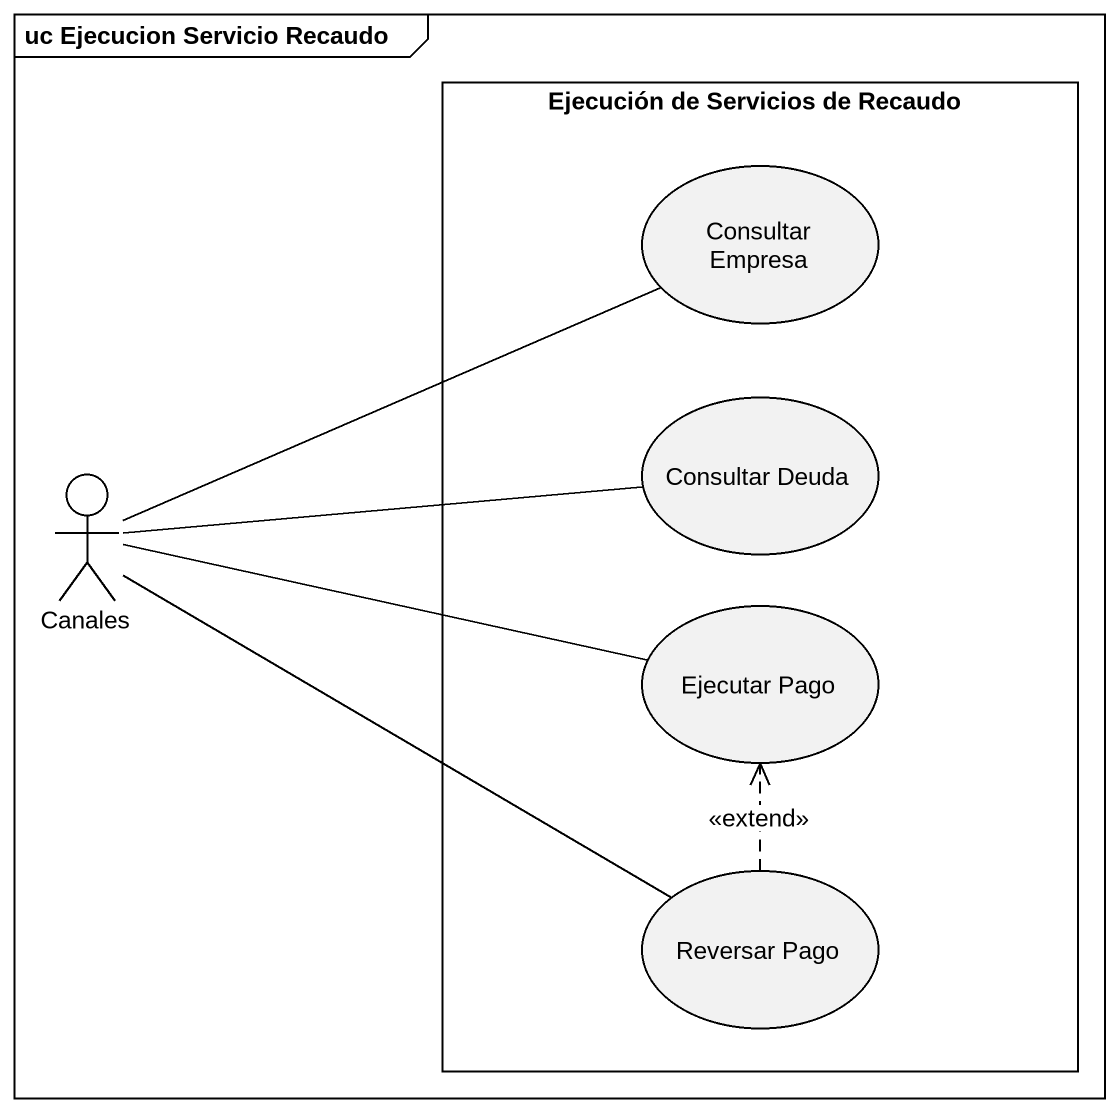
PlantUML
@startuml
mainframe uc Ejecucion Servicio Recaudo
rectangle "Ejecución de Servicios de Recaudo" as Ejecución_de_Servicios_de {
  usecase "Consultar Empresa" as Consultar_Empresa
  usecase "Consultar Deuda" as Consultar_Deuda
  usecase "Ejecutar Pago" as Ejecutar_Pago
  usecase "Reversar Pago" as Reversar_Pago
}
actor Canales
Canales -right- Consultar_Empresa
Canales -right- Consultar_Deuda
Canales -right- Ejecutar_Pago
Canales -right- Reversar_Pago
Reversar_Pago .up.> Ejecutar_Pago : <<extend>>
@enduml
